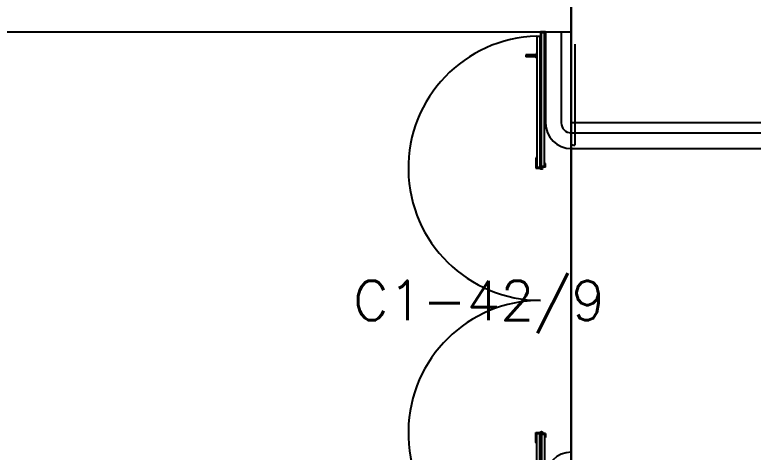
# Model space of a CAD drawing. Header units: millimetres. Extents: x 1887 to 2405, y 1100 to 1335.
# Drawn here: x 2115.589 to 2119.333, y 1175.316 to 1177.535 of the extents above; entities that cross this region are included whole.
import ezdxf

# ---------------------------------------------------------------- set-up
doc = ezdxf.new("R2010")
doc.units = ezdxf.units.MM
for name, color, linetype in [('AR- ALV1', 235, 'Continuous'), ('AR-ALV', 2, 'Continuous'), ('AR-CORRIMAO-V1', 2, 'Continuous'), ('AR-PIS', 1, 'Continuous'), ('AR-PISO-V1', 1, 'Continuous'), ('AR-PORTA', 1, 'Continuous'), ('AR-VIDRO', 1, 'Continuous'), ('ENDEREÇO', 2, 'Continuous'), ('maçaneta', 1, 'Continuous'), ('montantes', 1, 'Continuous'), ('mov', 1, 'Continuous')]:
    doc.layers.add(name, color=color, linetype=linetype)
doc.styles.add('UNB1-100', font='simplex.shx', dxfattribs={"height": 0.2})

# ---------------------------------------------------------------- blocks, each defined once
blk = doc.blocks.new('PV1')
at = {"layer": 'AR-VIDRO'}
for p, q in [((0.0215, 0.0443), (0.0215, 0.0293)), ((0.0215, 0.0443), (0.6875, 0.0443)), ((2.7035, 0.0443), (2.0375, 0.0443)), ((2.7035, 0.0443), (2.7035, 0.0293)), ((0.6825, 0.02), (0.005, 0.02)), ((0.6825, 0.005), (0.005, 0.005)), ((0.0215, 0.0293), (0.6875, 0.0293)), ((2.7035, 0.0293), (2.0375, 0.0293)), ((2.0425, 0.02), (2.72, 0.02)), ((2.0425, 0.005), (2.72, 0.005))]:
    blk.add_line(p, q, dxfattribs=at)
at = {"layer": 'maçaneta'}
for p, q in [((0.1165, 0.0993), (0.1265, 0.0993)), ((0.1165, 0.0493), (0.1165, 0.0993)), ((0.1265, 0.0493), (0.1265, 0.0993)), ((2.5985, 0.0493), (2.5985, 0.0993)), ((2.6085, 0.0993), (2.5985, 0.0993)), ((2.6085, 0.0493), (2.6085, 0.0993)), ((0.1115, 0.0443), (0.1115, 0.0493)), ((0.1115, 0.0493), (0.1315, 0.0493)), ((0.1315, 0.0443), (0.1315, 0.0493)), ((2.6135, 0.0493), (2.5935, 0.0493)), ((2.5935, 0.0443), (2.5935, 0.0493)), ((2.6135, 0.0443), (2.6135, 0.0493))]:
    blk.add_line(p, q, dxfattribs=at)
at = {"layer": 'montantes'}
for p, q in [((0.6425, 0.0493), (0.6925, 0.0493)), ((0.6875, 0.0443), (0.6875, 0.0293)), ((0.6925, 0.0493), (0.6925, 0.025)), ((2.0325, 0.0493), (2.0325, 0.025)), ((2.0825, 0.0493), (2.0325, 0.0493)), ((2.0375, 0.0443), (2.0375, 0.0293)), ((0, 0), (0, 0.025)), ((0, 0.025), (0.02, 0.025)), ((0, 0), (0.02, 0)), ((0.005, 0.005), (0.005, 0.02)), ((0.02, 0.02), (0.02, 0.025)), ((0.02, 0), (0.02, 0.005)), ((0.6425, 0.025), (0.6925, 0.025)), ((0.6875, 0.025), (0.6675, 0.025)), ((0.6675, 0.02), (0.6675, 0.025)), ((0.6675, 0), (0.6675, 0.005)), ((0.6875, 0), (0.6675, 0)), ((0.6825, 0.005), (0.6825, 0.02)), ((0.6875, 0), (0.6875, 0.025)), ((2.0825, 0.025), (2.0325, 0.025)), ((2.0375, 0.025), (2.0575, 0.025)), ((2.0375, 0), (2.0375, 0.025)), ((2.0375, 0), (2.0575, 0)), ((2.0425, 0.005), (2.0425, 0.02)), ((2.0575, 0.02), (2.0575, 0.025)), ((2.0575, 0), (2.0575, 0.005)), ((2.705, 0.02), (2.705, 0.025)), ((2.725, 0.025), (2.705, 0.025)), ((2.705, 0), (2.705, 0.005)), ((2.725, 0), (2.705, 0)), ((2.72, 0.005), (2.72, 0.02)), ((2.725, 0), (2.725, 0.025))]:
    blk.add_line(p, q, dxfattribs=at)
for centre in [(0.6925, 0.02), (2.0325, 0.02)]:
    blk.add_circle(centre, 0.005, dxfattribs=at)
for centre, start, end in [((0.6425, 0.0443), 90, 180), ((2.0825, 0.0443), 0, 90), ((0.6425, 0.03), 180, 270), ((2.0825, 0.03), 270, 0)]:
    blk.add_arc(centre, 0.005, start, end, dxfattribs=at)
at = {"layer": 'mov'}
for centre, start, end in [((0.692, 0.025), 0, 178.3547), ((2.033, 0.025), 1.6453, 180)]:
    blk.add_arc(centre, 0.6705, start, end, dxfattribs=at)

msp = doc.modelspace()

# ---------------------------------------------------------------- linework, layer by layer
at = {"layer": 'AR- ALV1'}
msp.add_line((2118.4097, 1164.9985), (2118.4097, 1181.0485), dxfattribs=at)
at = {"layer": 'AR-ALV'}
for p in [(2118.4097, 1181.0485), (2115.5097, 1177.4485)]:
    msp.add_line(p, (2118.4097, 1177.4485), dxfattribs=at)
at = {"layer": 'AR-CORRIMAO-V1'}
for p, q in [((2118.2797, 1177.4485), (2118.2797, 1176.9859)), ((2118.3597, 1177.4485), (2118.3597, 1176.9859)), ((2118.4097, 1176.936), (2122.734, 1176.936)), ((2118.4097, 1176.856), (2122.734, 1176.856))]:
    msp.add_line(p, q, dxfattribs=at)
for centre, radius, start, end in [((2118.4097, 1176.986), 0.13, 180, 270), ((2118.4097, 1176.986), 0.05, 180, 270), ((2118.4283, 1176.9235), 0.05, 248.1169, 270), ((2118.4097, 1175.186), 0.13, 90, 180)]:
    msp.add_arc(centre, radius, start, end, dxfattribs=at)
at = {"layer": 'AR-PIS'}
msp.add_line((2118.4097, 1177.4485), (2118.4097, 1174.7235), dxfattribs=at)
at = {"layer": 'AR-PISO-V1'}
for p, q in [((2118.4097, 1177.4485), (2118.4097, 1176.936)), ((2118.4283, 1177.386), (2118.4283, 1176.8735)), ((2122.734, 1176.986), (2118.4097, 1176.986)), ((2118.4097, 1176.856), (2118.4097, 1175.316))]:
    msp.add_line(p, q, dxfattribs=at)

# ---------------------------------------------------------------- block references
at = {"layer": 'AR-PORTA', "rotation": 90}
msp.add_blockref('PV1', (2118.2797, 1174.7235), dxfattribs=at)

# ---------------------------------------------------------------- texts
at = {"layer": 'ENDEREÇO', "style": 'UNB1-100'}
msp.add_text('C1-42/9', height=0.2, dxfattribs=at).set_placement((2117.3049, 1175.9858))

doc.saveas('drawing.dxf')
